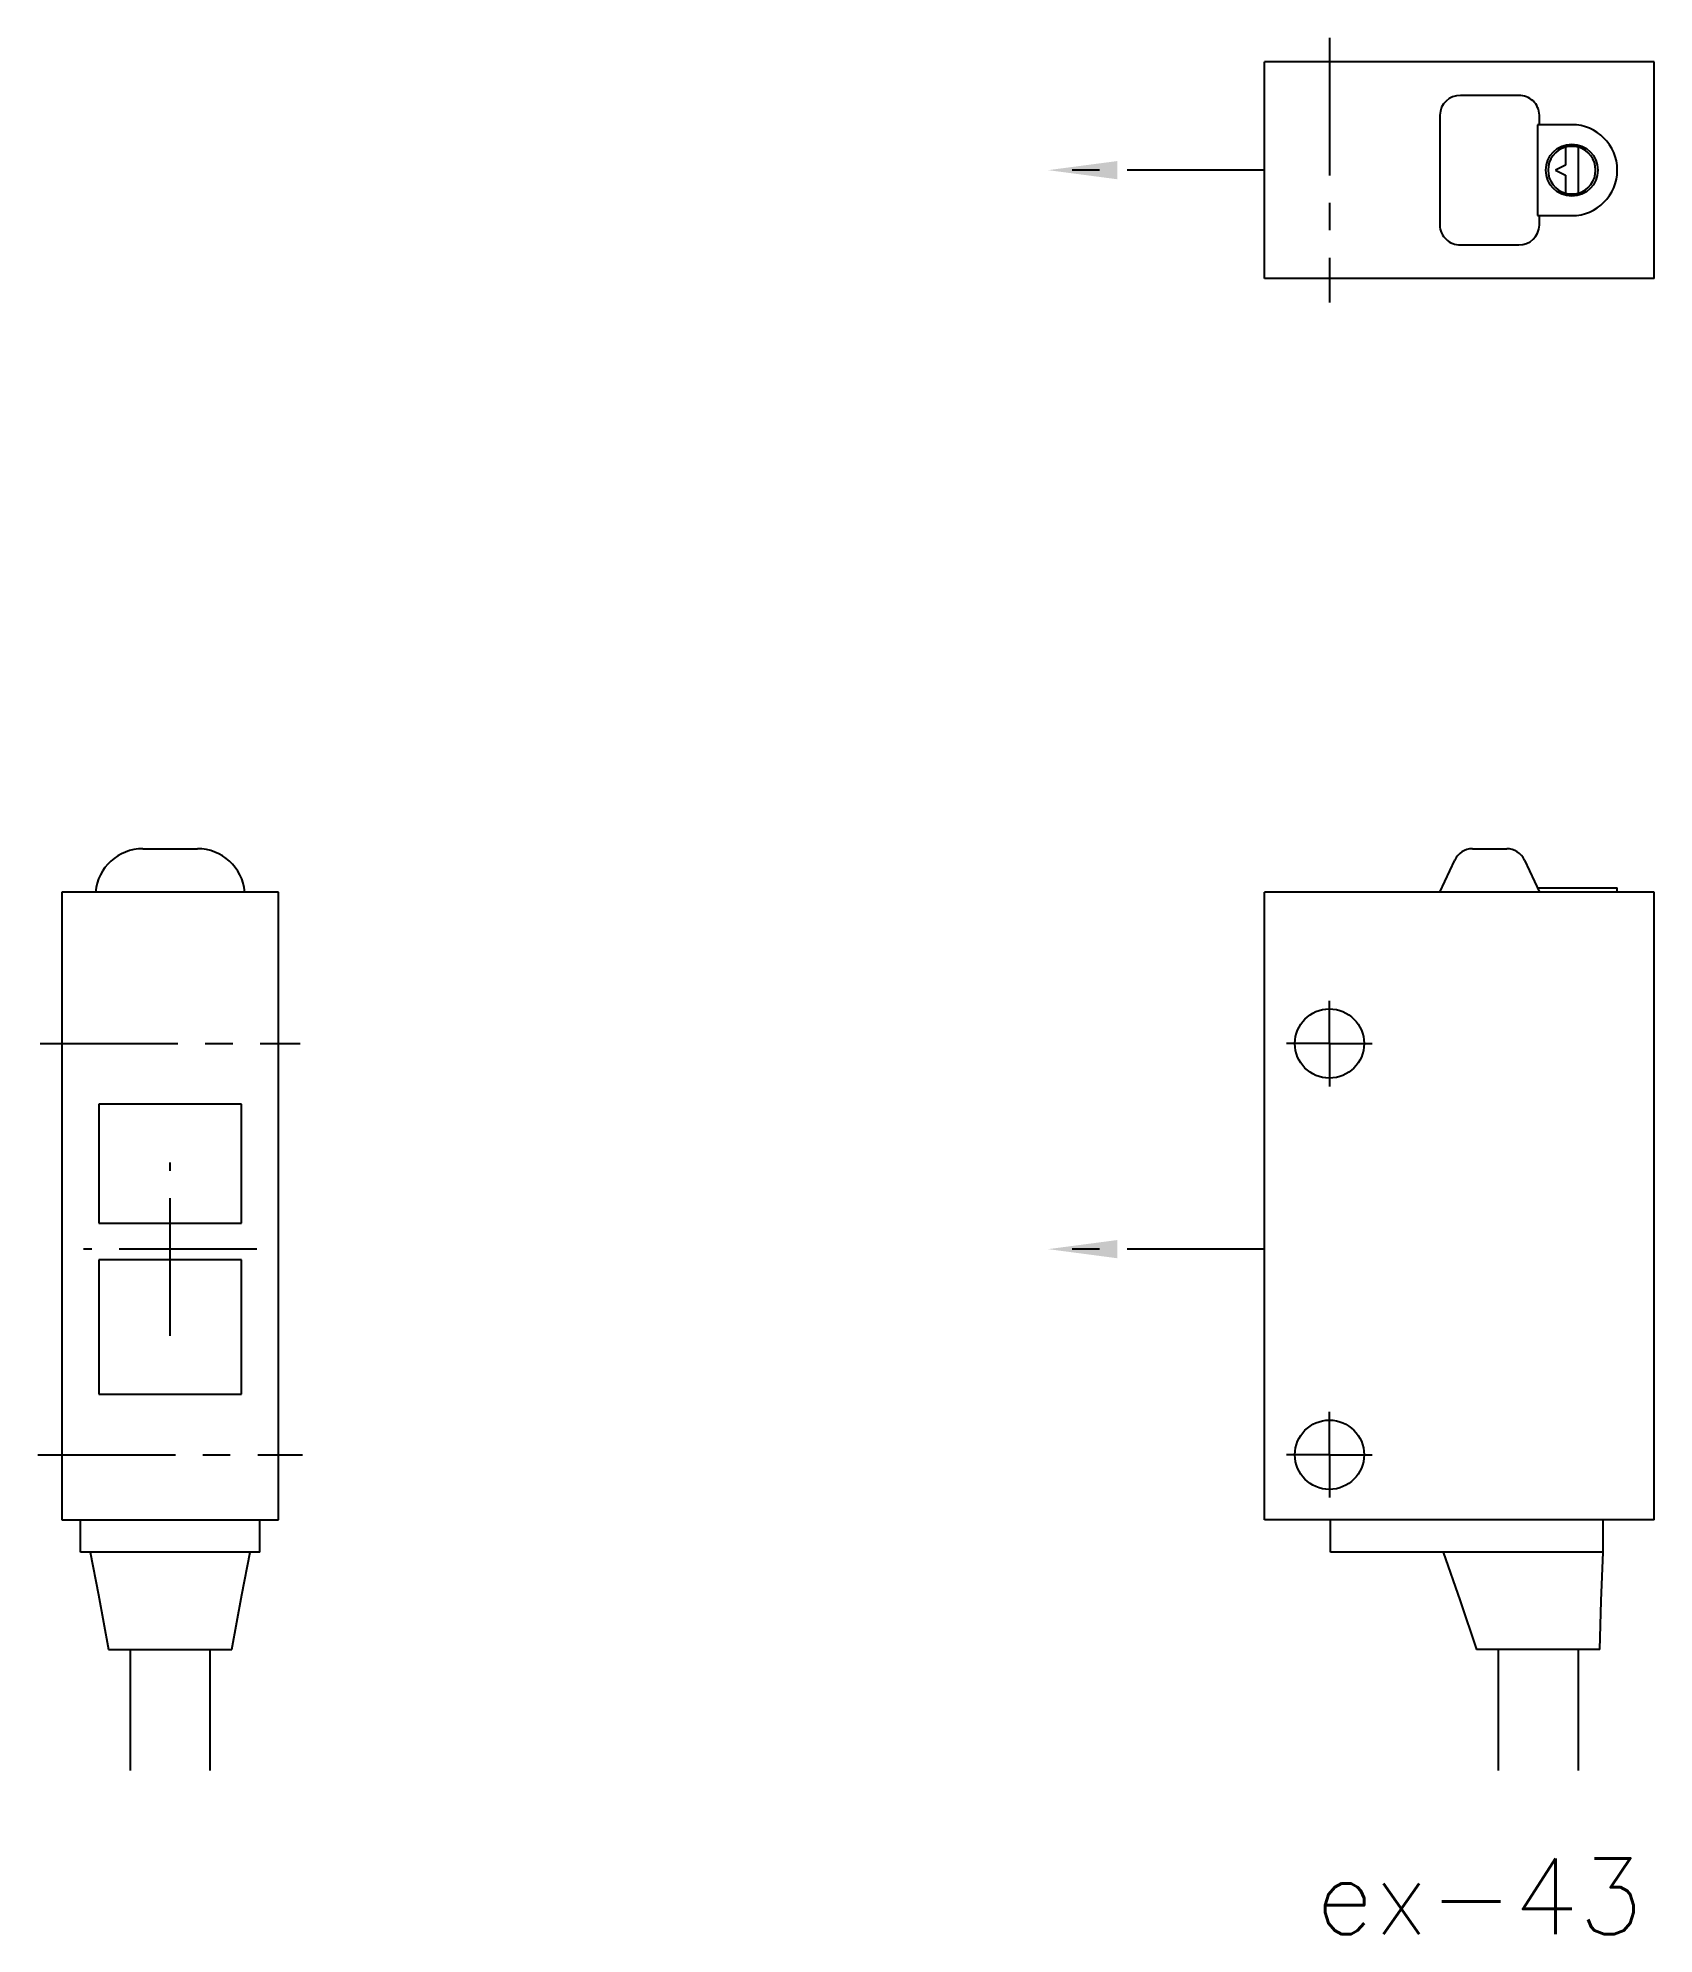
# Model space of a CAD drawing. Extents: x 38.6 to 113.3, y 80.4 to 168.
import ezdxf

# ---------------------------------------------------------------- set-up
doc = ezdxf.new("R2010")
doc.units = 0
doc.header["$MEASUREMENT"] = 0
doc.linetypes.add('CENTER', pattern=[10.16, 6.35, -1.27, 1.27, -1.27])
doc.layers.get('0').update_dxf_attribs({"linetype": 'CONTINUOUS'})
doc.styles.get("Standard").update_dxf_attribs({"font": 'txt', "bigfont": 'bigfont'})

msp = doc.modelspace()

# ---------------------------------------------------------------- linework, layer by layer
at = {"color": 4, "linetype": 'CENTER'}
for p, q in [((98.312, 167.972), (98.312, 155.752)), ((95.312, 161.862), (85.312, 161.862)), ((98.312, 121.507), (98.312, 123.486)), ((38.745, 121.507), (50.745, 121.507)), ((98.312, 121.507), (96.333, 121.507)), ((98.312, 121.507), (100.29, 121.507)), ((98.312, 121.507), (98.312, 119.528)), ((44.745, 108.007), (44.745, 116.007)), ((48.745, 112.007), (40.745, 112.007)), ((95.312, 112.007), (85.312, 112.007)), ((98.312, 102.507), (98.312, 104.486)), ((38.635, 102.507), (50.855, 102.507)), ((98.312, 102.507), (96.333, 102.507)), ((98.312, 102.507), (100.29, 102.507)), ((98.312, 102.507), (98.312, 100.528))]:
    msp.add_line(p, q, dxfattribs=at)
at = {"color": 7, "linetype": 'Continuous'}
for p, q in [((113.312, 166.862), (95.312, 166.862)), ((95.312, 156.862), (95.312, 166.862)), ((113.312, 156.862), (113.312, 166.862)), ((107.057, 165.312), (104.366, 165.312)), ((103.412, 164.408), (103.412, 161.862)), ((107.918, 163.962), (107.918, 161.862)), ((109.512, 163.962), (107.918, 163.962)), ((108.012, 163.962), (108.012, 164.408)), ((109.212, 162.091), (108.762, 161.862)), ((109.212, 162.92), (109.212, 162.091)), ((109.812, 160.804), (109.812, 162.92)), ((103.412, 161.862), (103.412, 159.315)), ((107.918, 161.862), (107.918, 159.762)), ((108.762, 161.862), (109.212, 161.633)), ((109.212, 161.633), (109.212, 160.804)), ((107.918, 159.762), (109.512, 159.762)), ((108.012, 159.315), (108.012, 159.762)), ((104.366, 158.412), (107.057, 158.412)), ((113.312, 156.862), (95.312, 156.862)), ((43.486, 130.507), (44.745, 130.507)), ((44.745, 130.507), (46.004, 130.507)), ((103.412, 128.507), (104.102, 129.987)), ((104.917, 130.507), (106.506, 130.507)), ((107.321, 129.987), (108.012, 128.507)), ((39.745, 128.507), (39.745, 99.507)), ((49.745, 128.507), (39.745, 128.507)), ((49.745, 99.507), (49.745, 128.507)), ((113.312, 128.507), (95.312, 128.507)), ((95.312, 99.507), (95.312, 128.507)), ((107.918, 128.707), (109.512, 128.707)), ((109.512, 128.707), (111.612, 128.707)), ((111.612, 128.507), (111.612, 128.707)), ((113.312, 99.507), (113.312, 128.507)), ((48.045, 118.707), (41.445, 118.707)), ((41.445, 118.707), (41.445, 113.207)), ((48.045, 113.207), (48.045, 118.707)), ((41.445, 113.207), (48.045, 113.207)), ((41.445, 111.507), (41.445, 105.307)), ((48.045, 111.507), (41.445, 111.507)), ((48.045, 105.307), (48.045, 111.507)), ((41.445, 105.307), (48.045, 105.307)), ((39.745, 99.507), (49.745, 99.507)), ((40.595, 98.007), (40.595, 99.507)), ((48.895, 98.007), (48.895, 99.507)), ((113.312, 99.507), (95.312, 99.507)), ((98.362, 98.007), (98.362, 99.507)), ((110.961, 98.007), (110.961, 99.507)), ((48.895, 98.007), (40.595, 98.007)), ((110.961, 98.007), (98.362, 98.007)), ((41.895, 93.507), (47.595, 93.507)), ((42.895, 93.507), (42.895, 87.922)), ((46.595, 87.922), (46.595, 93.507)), ((110.812, 93.507), (105.112, 93.507)), ((106.112, 93.507), (106.112, 87.922)), ((109.812, 87.922), (109.812, 93.507))]:
    msp.add_line(p, q, dxfattribs=at)
at = {"color": 7, "linetype": 'Continuous', "flags": 128}
for points in [[(41.045, 98.007), (41.429, 96.038), (41.895, 93.507)], [(47.595, 93.507), (48.06, 96.038), (48.445, 98.007)], [(103.562, 98.007), (104.349, 95.757), (105.112, 93.507)], [(110.811, 93.507), (110.874, 95.757), (110.961, 98.007)]]:
    msp.add_lwpolyline(points, dxfattribs=at)
at = {"color": 7, "linetype": 'Continuous'}
for centre, radius in [((109.512, 161.862), 1.2), ((98.312, 121.507), 1.6), ((98.312, 102.507), 1.6)]:
    msp.add_circle(centre, radius, dxfattribs=at)
for centre, radius, start, end in [((104.346, 164.377), 0.935, 88.74072, 178.08902), ((107.085, 164.385), 0.927, 1.43518, 91.73508), ((109.512, 161.862), 2.1, 270, 90), ((109.512, 161.862), 1.1, 74.17338, 105.82662), ((109.512, 161.862), 1.1, 105.82662, 254.17338), ((109.512, 161.862), 1.1, 285.82662, 74.17338), ((109.512, 161.862), 1.1, 254.17338, 285.82662), ((104.338, 159.339), 0.927, 181.43518, 271.73508), ((107.077, 159.346), 0.935, 268.74072, 358.08902), ((43.486, 128.307), 2.2, 90, 174.78409), ((46.004, 128.307), 2.2, 5.21591, 90), ((104.917, 129.607), 0.9, 90, 155), ((106.506, 129.607), 0.9, 25, 90)]:
    msp.add_arc(centre, radius, start, end, dxfattribs=at)
at = {"color": 4, "linetype": 'CENTER'}
for points in [[(88.512, 162.283), (88.512, 161.441), (85.312, 161.862)], [(88.512, 112.428), (88.512, 111.586), (85.312, 112.007)]]:
    msp.add_solid(points, dxfattribs=at)

# ---------------------------------------------------------------- texts
at = {"color": 2}
msp.add_text('ex-43', height=3.5, dxfattribs=at).set_placement((97.661, 80.359))

doc.saveas('drawing.dxf')
